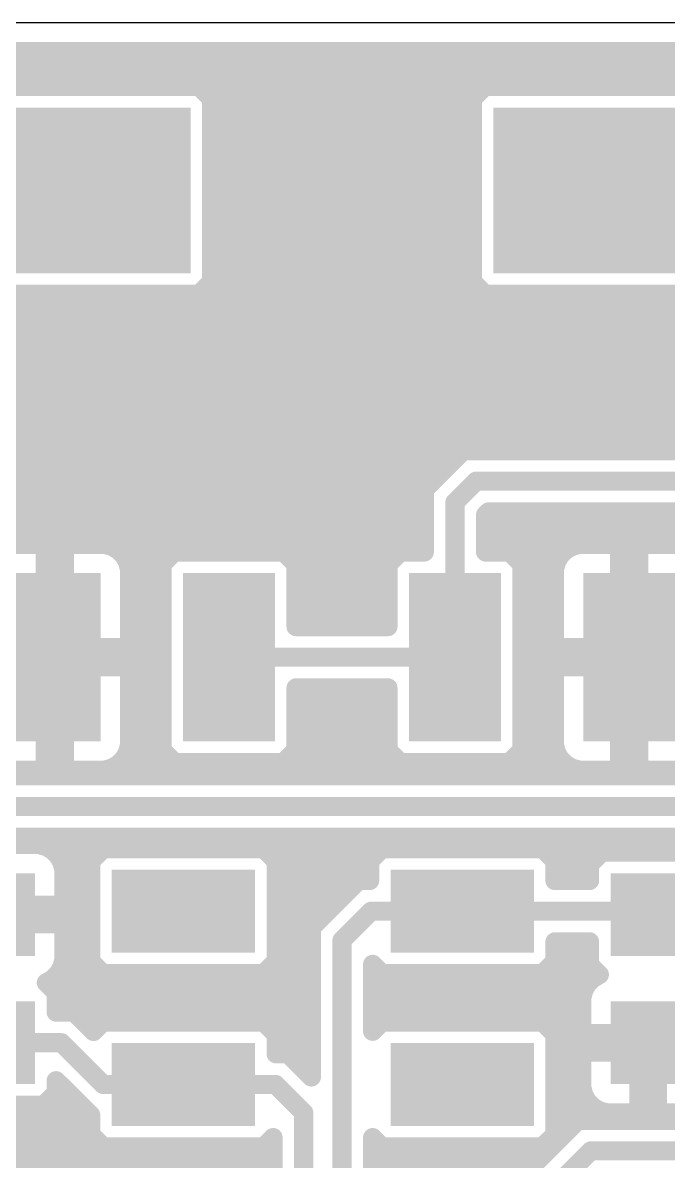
# Model space of a CAD drawing. Extents: x 0 to 38, y 0 to 44.4.
# Drawn here: x 16.59 to 25.16, y 29.33 to 44.44 of the extents above; entities that cross this region are included whole.
import ezdxf

# ---------------------------------------------------------------- set-up
doc = ezdxf.new("R2010")
doc.units = 0
doc.layers.add('1', color=22, linetype='CONTINUOUS')
doc.layers.add('20', color=7, linetype='CONTINUOUS')

# ---------------------------------------------------------------- blocks, each defined once
blk = doc.blocks.new('RECT')
blk.add_solid([(-0.5, -0.5), (0.5, -0.5), (-0.5, 0.5), (0.5, 0.5)])

msp = doc.modelspace()

# ---------------------------------------------------------------- linework, layer by layer
at = {"layer": '1', "const_width": 0.254}
for points in [[(0.381, 44.059), (37.643, 44.059)], [(0.381, 43.942), (29.2417, 43.942)], [(3.4241, 43.688), (28.9557, 43.688)], [(18.9337, 43.5944), (15.1023, 43.5944)], [(19.0974, 43.4307), (18.9337, 43.5944)], [(22.7223, 43.5944), (22.5586, 43.4307)], [(26.5537, 43.5944), (22.7223, 43.5944)], [(19.0941, 43.434), (22.5619, 43.434)], [(19.0974, 40.9993), (19.0974, 43.4307)], [(22.5586, 43.4307), (22.5586, 40.9993)], [(19.0974, 43.18), (22.5586, 43.18)], [(19.0974, 42.926), (22.5586, 42.926)], [(19.0974, 42.672), (22.5586, 42.672)], [(19.0974, 42.418), (22.5586, 42.418)], [(19.0974, 42.164), (22.5586, 42.164)], [(19.0974, 41.91), (22.5586, 41.91)], [(19.0974, 41.656), (22.5586, 41.656)], [(19.0974, 41.402), (22.5586, 41.402)], [(19.0974, 41.148), (22.5586, 41.148)], [(18.9337, 40.8356), (19.0974, 40.9993)], [(22.5586, 40.9993), (22.7223, 40.8356)], [(15.1023, 40.8356), (18.9337, 40.8356)], [(18.9921, 40.894), (22.6639, 40.894)], [(22.7223, 40.8356), (26.5537, 40.8356)], [(12.8942, 40.64), (29.3116, 40.64)], [(12.8942, 40.386), (29.3116, 40.386)], [(12.8942, 40.132), (29.3116, 40.132)], [(12.8942, 39.878), (28.9469, 39.878)], [(12.9631, 39.624), (28.9386, 39.624)], [(14.5422, 39.37), (28.9386, 39.37)], [(14.7962, 39.116), (28.9386, 39.116)], [(15.0502, 38.862), (28.9386, 38.862)], [(22.4377, 38.7604), (22.1996, 38.5223)], [(28.1083, 38.7604), (22.4377, 38.7604)], [(15.2908, 38.608), (22.2853, 38.608)], [(22.1996, 38.5223), (21.9202, 38.2429)], [(15.2908, 38.354), (22.0313, 38.354)], [(22.3266, 38.0746), (22.606, 38.354)], [(22.606, 38.354), (27.94, 38.354)], [(21.9202, 38.2429), (21.9202, 37.4142)], [(15.2908, 38.1), (21.9202, 38.1)], [(22.3266, 36.0172), (22.3266, 38.0746)], [(15.2908, 37.846), (21.9202, 37.846)], [(22.733, 37.9063), (22.7743, 37.9476)], [(22.733, 37.4142), (22.733, 37.9063)], [(22.733, 37.846), (27.8733, 37.846)], [(22.7743, 37.9476), (27.7717, 37.9476)], [(15.2908, 37.592), (21.9202, 37.592)], [(16.891, 37.5158), (16.3582, 37.5158)], [(16.891, 36.1442), (16.891, 37.5158)], [(17.145, 37.5158), (17.145, 36.1442)], [(17.6778, 37.5158), (17.145, 37.5158)], [(17.7747, 37.4898), (17.6778, 37.5158)], [(22.733, 37.592), (28.1273, 37.592)], [(23.9782, 37.5158), (23.8813, 37.4898)], [(24.511, 37.5158), (23.9782, 37.5158)], [(24.511, 36.1442), (24.511, 37.5158)], [(24.765, 37.5158), (24.765, 36.1442)], [(25.2978, 37.5158), (24.765, 37.5158)], [(17.8615, 37.4397), (17.7747, 37.4898)], [(17.9325, 37.3687), (17.8615, 37.4397)], [(17.9826, 37.2819), (17.9325, 37.3687)], [(18.6041, 37.4142), (18.4404, 37.2505)], [(20.0547, 37.4142), (18.6041, 37.4142)], [(20.2184, 37.2505), (20.0547, 37.4142)], [(21.6013, 37.4142), (21.4376, 37.2505)], [(21.9202, 37.4142), (21.6013, 37.4142)], [(23.0519, 37.4142), (22.733, 37.4142)], [(23.2156, 37.2505), (23.0519, 37.4142)], [(23.7235, 37.3687), (23.6734, 37.2819)], [(23.7945, 37.4397), (23.7235, 37.3687)], [(23.8813, 37.4898), (23.7945, 37.4397)], [(16.891, 37.338), (17.145, 37.338)], [(17.9502, 37.338), (18.5279, 37.338)], [(18.0086, 37.185), (17.9826, 37.2819)], [(18.4404, 37.2505), (18.4404, 34.7839)], [(20.1309, 37.338), (21.5251, 37.338)], [(20.2184, 36.4236), (20.2184, 37.2505)], [(21.4376, 37.2505), (21.4376, 36.4236)], [(23.1281, 37.338), (23.7058, 37.338)], [(23.2156, 34.7839), (23.2156, 37.2505)], [(23.6734, 37.2819), (23.6474, 37.185)], [(24.511, 37.338), (24.765, 37.338)], [(16.891, 37.084), (17.145, 37.084)], [(18.0086, 36.1442), (18.0086, 37.185)], [(18.0086, 37.084), (18.4404, 37.084)], [(20.2184, 37.084), (21.4376, 37.084)], [(23.2156, 37.084), (23.6474, 37.084)], [(23.6474, 37.185), (23.6474, 36.1442)], [(24.511, 37.084), (24.765, 37.084)], [(16.891, 36.83), (17.145, 36.83)], [(18.0086, 36.83), (18.4404, 36.83)], [(20.2184, 36.83), (21.4376, 36.83)], [(23.2156, 36.83), (23.6474, 36.83)], [(24.511, 36.83), (24.765, 36.83)], [(16.891, 36.576), (17.145, 36.576)], [(18.0086, 36.576), (18.4404, 36.576)], [(20.2184, 36.576), (21.4376, 36.576)], [(23.2156, 36.576), (23.6474, 36.576)], [(24.511, 36.576), (24.765, 36.576)], [(16.891, 36.322), (17.145, 36.322)], [(18.0086, 36.322), (18.4404, 36.322)], [(21.4376, 36.4236), (20.2184, 36.4236)], [(23.2156, 36.322), (23.6474, 36.322)], [(24.511, 36.322), (24.765, 36.322)], [(15.5956, 36.068), (16.891, 36.068)], [(16.0274, 36.1442), (16.891, 36.1442)], [(17.145, 36.1442), (16.891, 36.1442)], [(16.891, 36.1442), (16.891, 35.8902)], [(17.145, 35.8902), (17.145, 36.1442)], [(17.145, 36.1442), (18.0086, 36.1442)], [(17.145, 36.068), (18.4404, 36.068)], [(19.3294, 36.0172), (22.3266, 36.0172)], [(23.2156, 36.068), (24.511, 36.068)], [(23.6474, 36.1442), (24.511, 36.1442)], [(24.765, 36.1442), (24.511, 36.1442)], [(24.511, 36.1442), (24.511, 35.8902)], [(24.765, 35.8902), (24.765, 36.1442)], [(24.765, 36.1442), (25.6286, 36.1442)], [(24.765, 36.068), (26.0604, 36.068)], [(16.891, 35.8902), (16.0274, 35.8902)], [(16.891, 34.5186), (16.891, 35.8902)], [(16.891, 35.8902), (17.145, 35.8902)], [(17.145, 35.8902), (17.145, 34.5186)], [(18.0086, 35.8902), (17.145, 35.8902)], [(18.0086, 34.8494), (18.0086, 35.8902)], [(24.511, 35.8902), (23.6474, 35.8902)], [(23.6474, 35.8902), (23.6474, 34.8494)], [(24.511, 34.5186), (24.511, 35.8902)], [(24.511, 35.8902), (24.765, 35.8902)], [(24.765, 35.8902), (24.765, 34.5186)], [(25.6286, 35.8902), (24.765, 35.8902)], [(16.891, 35.814), (17.145, 35.814)], [(18.0086, 35.814), (18.4404, 35.814)], [(23.2156, 35.814), (23.6474, 35.814)], [(24.511, 35.814), (24.765, 35.814)], [(16.891, 35.56), (17.145, 35.56)], [(18.0086, 35.56), (18.4404, 35.56)], [(20.2184, 34.7839), (20.2184, 35.6108)], [(20.2184, 35.6108), (21.4376, 35.6108)], [(20.2184, 35.56), (21.4376, 35.56)], [(21.4376, 35.6108), (21.4376, 34.7839)], [(23.2156, 35.56), (23.6474, 35.56)], [(24.511, 35.56), (24.765, 35.56)], [(16.891, 35.306), (17.145, 35.306)], [(18.0086, 35.306), (18.4404, 35.306)], [(20.2184, 35.306), (21.4376, 35.306)], [(23.2156, 35.306), (23.6474, 35.306)], [(24.511, 35.306), (24.765, 35.306)], [(16.891, 35.052), (17.145, 35.052)], [(18.0086, 35.052), (18.4404, 35.052)], [(20.2184, 35.052), (21.4376, 35.052)], [(23.2156, 35.052), (23.6474, 35.052)], [(24.511, 35.052), (24.765, 35.052)], [(16.891, 34.798), (17.145, 34.798)], [(17.9826, 34.7525), (18.0086, 34.8494)], [(17.9948, 34.798), (18.4404, 34.798)], [(20.2184, 34.798), (21.4376, 34.798)], [(23.2156, 34.798), (23.6612, 34.798)], [(23.6474, 34.8494), (23.6734, 34.7525)], [(24.511, 34.798), (24.765, 34.798)], [(17.8615, 34.5947), (17.9325, 34.6657)], [(17.9325, 34.6657), (17.9826, 34.7525)], [(18.4404, 34.7839), (18.6041, 34.6202)], [(20.0547, 34.6202), (20.2184, 34.7839)], [(21.4376, 34.7839), (21.6013, 34.6202)], [(23.0519, 34.6202), (23.2156, 34.7839)], [(23.6734, 34.7525), (23.7235, 34.6657)], [(23.7235, 34.6657), (23.7945, 34.5947)], [(16.3582, 34.5186), (16.891, 34.5186)], [(16.891, 34.544), (17.145, 34.544)], [(17.145, 34.5186), (17.6778, 34.5186)], [(17.6778, 34.5186), (17.7747, 34.5446)], [(17.7725, 34.544), (23.8834, 34.544)], [(17.7747, 34.5446), (17.8615, 34.5947)], [(18.6041, 34.6202), (20.0547, 34.6202)], [(21.6013, 34.6202), (23.0519, 34.6202)], [(23.7945, 34.5947), (23.8813, 34.5446)], [(23.8813, 34.5446), (23.9782, 34.5186)], [(23.9782, 34.5186), (24.511, 34.5186)], [(24.511, 34.544), (24.765, 34.544)], [(24.765, 34.5186), (25.2978, 34.5186)], [(26.5017, 34.4424), (13.6144, 34.4424)], [(26.67, 34.036), (13.208, 34.036)], [(13.3763, 33.6296), (26.8383, 33.6296)], [(16.8062, 33.531), (16.379, 33.531)], [(16.9031, 33.505), (16.8062, 33.531)], [(16.8173, 33.528), (26.8707, 33.528)], [(16.9899, 33.4549), (16.9031, 33.505)], [(17.0609, 33.3839), (16.9899, 33.4549)], [(17.6583, 33.4754), (17.4946, 33.3117)], [(19.7897, 33.4754), (17.6583, 33.4754)], [(19.9534, 33.3117), (19.7897, 33.4754)], [(21.3583, 33.4754), (21.1946, 33.3117)], [(23.4897, 33.4754), (21.3583, 33.4754)], [(23.6534, 33.3117), (23.4897, 33.4754)], [(24.2763, 33.4294), (24.1126, 33.2657)], [(25.5077, 33.4294), (24.2763, 33.4294)], [(17.111, 33.2971), (17.0609, 33.3839)], [(17.137, 33.2002), (17.111, 33.2971)], [(17.1172, 33.274), (17.4946, 33.274)], [(17.4946, 33.3117), (17.4946, 31.9803)], [(19.9534, 31.9803), (19.9534, 33.3117)], [(19.9534, 33.274), (21.1946, 33.274)], [(21.1946, 33.3117), (21.1946, 33.0524)], [(23.6534, 33.0524), (23.6534, 33.3117)], [(23.6534, 33.274), (24.1209, 33.274)], [(17.137, 32.723), (17.137, 33.2002)], [(24.1126, 33.2657), (24.1126, 33.0524)], [(17.137, 33.02), (17.4946, 33.02)], [(19.9534, 33.02), (21.0153, 33.02)], [(21.0477, 33.0524), (20.8096, 32.8143)], [(21.1946, 33.0524), (21.0477, 33.0524)], [(24.1126, 33.0524), (23.6534, 33.0524)], [(16.379, 32.723), (17.137, 32.723)], [(17.137, 32.766), (17.4946, 32.766)], [(19.9534, 32.766), (20.7613, 32.766)], [(20.8096, 32.8143), (20.4216, 32.4263)], [(20.8096, 32.8143), (20.8096, 32.8143)], [(20.828, 32.258), (21.216, 32.646)], [(22.424, 32.646), (21.216, 32.646)], [(22.424, 32.646), (24.846, 32.646)], [(24.846, 32.646), (24.892, 32.6)], [(16.379, 32.512), (17.4946, 32.512)], [(17.137, 32.477), (16.379, 32.477)], [(17.137, 31.9998), (17.137, 32.477)], [(19.9534, 32.512), (20.5073, 32.512)], [(20.4216, 32.4263), (20.4216, 30.4451)], [(17.137, 32.258), (17.4946, 32.258)], [(19.9534, 32.258), (20.4216, 32.258)], [(20.828, 28.702), (20.828, 32.258)], [(23.6534, 31.9803), (23.6534, 32.2396)], [(23.6534, 32.2396), (24.1126, 32.2396)], [(24.1126, 32.2396), (24.1126, 31.9343)], [(17.111, 31.9029), (17.137, 31.9998)], [(17.137, 32.004), (17.4946, 32.004)], [(17.4946, 31.9803), (17.6583, 31.8166)], [(19.7897, 31.8166), (19.9534, 31.9803)], [(19.9534, 32.004), (20.4216, 32.004)], [(21.2344, 31.0515), (21.2344, 31.9405)], [(21.2344, 31.9405), (21.3583, 31.8166)], [(23.4897, 31.8166), (23.6534, 31.9803)], [(23.6534, 32.004), (24.1126, 32.004)], [(24.1126, 31.9343), (24.243, 31.8039)], [(16.9899, 31.7451), (17.0609, 31.8161)], [(17.0609, 31.8161), (17.111, 31.9029)], [(17.6583, 31.8166), (19.7897, 31.8166)], [(21.3583, 31.8166), (23.4897, 31.8166)], [(24.243, 31.8039), (24.1581, 31.7549)], [(16.905, 31.6961), (16.9899, 31.7451)], [(17.0354, 31.5657), (16.905, 31.6961)], [(16.9948, 31.75), (20.4216, 31.75)], [(21.2344, 31.75), (24.1532, 31.75)], [(24.0871, 31.6839), (24.037, 31.5971)], [(24.1581, 31.7549), (24.0871, 31.6839)], [(17.0354, 31.3064), (17.0354, 31.5657)], [(17.0354, 31.496), (20.4216, 31.496)], [(21.2344, 31.496), (24.011, 31.496)], [(24.037, 31.5971), (24.011, 31.5002)], [(24.011, 31.5002), (24.011, 31.023)], [(17.2743, 31.3064), (17.0354, 31.3064)], [(17.5318, 31.0489), (17.2743, 31.3064)], [(17.3387, 31.242), (20.4216, 31.242)], [(17.6583, 31.1754), (17.5318, 31.0489)], [(19.7897, 31.1754), (17.6583, 31.1754)], [(19.9534, 31.0117), (19.7897, 31.1754)], [(21.2344, 31.242), (24.011, 31.242)], [(21.3583, 31.1754), (21.2344, 31.0515)], [(23.4897, 31.1754), (21.3583, 31.1754)], [(23.6534, 31.0117), (23.4897, 31.1754)], [(19.9534, 30.7524), (19.9534, 31.0117)], [(23.6534, 29.6803), (23.6534, 31.0117)], [(24.011, 31.023), (24.769, 31.023)], [(24.769, 31.023), (24.769, 30.777)], [(25.015, 30.777), (25.015, 31.023)], [(25.015, 31.023), (25.773, 31.023)], [(16.256, 30.9), (17.106, 30.9)], [(17.106, 30.9), (17.66, 30.346)], [(19.9534, 30.988), (20.4216, 30.988)], [(23.6534, 30.988), (24.769, 30.988)], [(25.015, 30.988), (26.6526, 30.988)], [(20.1143, 30.7524), (19.9534, 30.7524)], [(20.4216, 30.4451), (20.1143, 30.7524)], [(20.1327, 30.734), (20.4216, 30.734)], [(23.6534, 30.734), (24.011, 30.734)], [(24.769, 30.777), (24.011, 30.777)], [(24.011, 30.777), (24.011, 30.2998)], [(24.769, 29.969), (24.769, 30.777)], [(24.769, 30.777), (25.015, 30.777)], [(24.769, 30.734), (25.015, 30.734)], [(25.015, 30.777), (25.015, 29.969)], [(25.773, 30.777), (25.015, 30.777)], [(20.3867, 30.48), (20.4216, 30.48)], [(23.6534, 30.48), (24.011, 30.48)], [(24.769, 30.48), (25.015, 30.48)], [(17.0354, 30.2343), (17.0354, 30.3959)], [(17.0354, 30.3959), (17.2536, 30.1777)], [(18.724, 30.346), (17.66, 30.346)], [(18.724, 30.346), (19.946, 30.346)], [(19.946, 30.346), (20.32, 29.972)], [(24.011, 30.2998), (24.037, 30.2029)], [(16.8717, 30.0706), (17.0354, 30.2343)], [(17.0271, 30.226), (17.2053, 30.226)], [(17.2536, 30.1777), (17.4917, 29.9396)], [(23.6534, 30.226), (24.0308, 30.226)], [(24.037, 30.2029), (24.0871, 30.1161)], [(24.0871, 30.1161), (24.1581, 30.0451)], [(24.769, 30.226), (25.015, 30.226)], [(12.8524, 29.972), (17.4593, 29.972)], [(15.6403, 30.0706), (16.8717, 30.0706)], [(20.32, 29.972), (20.32, 27.6666)], [(23.6534, 29.972), (24.3306, 29.972)], [(24.1581, 30.0451), (24.2449, 29.995)], [(24.2449, 29.995), (24.3418, 29.969)], [(24.3418, 29.969), (24.769, 29.969)], [(24.769, 29.972), (25.015, 29.972)], [(25.015, 29.969), (25.4422, 29.969)], [(17.4917, 29.9396), (17.4946, 29.9396)], [(17.4946, 29.9396), (17.4946, 29.6803)], [(23.9617, 29.8704), (23.7236, 29.6323)], [(27.0256, 29.8704), (23.9617, 29.8704)], [(12.8524, 29.718), (17.4946, 29.718)], [(17.4946, 29.6803), (17.6583, 29.5166)], [(23.4897, 29.5166), (23.6534, 29.6803)], [(23.6534, 29.718), (23.8093, 29.718)], [(17.6583, 29.5166), (19.7897, 29.5166)], [(19.7897, 29.5166), (19.9136, 29.6405)], [(19.9136, 29.6405), (19.9136, 28.5697)], [(21.2344, 28.8703), (21.2344, 29.6405)], [(21.2344, 29.6405), (21.3583, 29.5166)], [(21.3583, 29.5166), (23.4897, 29.5166)], [(23.7236, 29.6323), (23.1076, 29.0163)], [(12.8524, 29.464), (19.9136, 29.464)], [(21.2344, 29.464), (23.5553, 29.464)], [(23.514, 28.848), (24.13, 29.464)], [(24.13, 29.464), (27.432, 29.464)], [(12.8524, 29.21), (19.9136, 29.21)], [(21.2344, 29.21), (23.3013, 29.21)]]:
    msp.add_lwpolyline(points, dxfattribs=at)
at = {"layer": '1', "const_width": 0.127}
for points in [[(18.9786, 43.6393, 1), (18.8888, 43.5495)], [(18.9337, 43.5309, 1), (18.9337, 43.6579)], [(22.7223, 43.6579, 1), (22.7223, 43.5309)], [(22.7672, 43.5495, 1), (22.6774, 43.6393)], [(19.0941, 43.4975, 1), (19.0941, 43.3705)], [(19.1609, 43.4307, 1), (19.0339, 43.4307)], [(19.0525, 43.3858, 1), (19.1423, 43.4756)], [(22.6221, 43.4307, 1), (22.4951, 43.4307)], [(22.5137, 43.4756, 1), (22.6035, 43.3858)], [(22.5619, 43.3705, 1), (22.5619, 43.4975)], [(19.0974, 43.2435, 1), (19.0974, 43.1165)], [(22.5586, 43.1165, 1), (22.5586, 43.2435)], [(19.0974, 42.9895, 1), (19.0974, 42.8625)], [(22.5586, 42.8625, 1), (22.5586, 42.9895)], [(19.0974, 42.7355, 1), (19.0974, 42.6085)], [(22.5586, 42.6085, 1), (22.5586, 42.7355)], [(19.0974, 42.4815, 1), (19.0974, 42.3545)], [(22.5586, 42.3545, 1), (22.5586, 42.4815)], [(19.0974, 42.2275, 1), (19.0974, 42.1005)], [(22.5586, 42.1005, 1), (22.5586, 42.2275)], [(19.0974, 41.9735, 1), (19.0974, 41.8465)], [(22.5586, 41.8465, 1), (22.5586, 41.9735)], [(19.0974, 41.7195, 1), (19.0974, 41.5925)], [(22.5586, 41.5925, 1), (22.5586, 41.7195)], [(19.0974, 41.4655, 1), (19.0974, 41.3385)], [(22.5586, 41.3385, 1), (22.5586, 41.4655)], [(19.0974, 41.2115, 1), (19.0974, 41.0845)], [(22.5586, 41.0845, 1), (22.5586, 41.2115)], [(19.1423, 40.9544, 1), (19.0525, 41.0442)], [(22.6035, 41.0442, 1), (22.5137, 40.9544)], [(18.9921, 40.9575, 1), (18.9921, 40.8305)], [(18.9337, 40.7721, 1), (18.9337, 40.8991)], [(19.0339, 40.9993, 1), (19.1609, 40.9993)], [(22.4951, 40.9993, 1), (22.6221, 40.9993)], [(22.7223, 40.8991, 1), (22.7223, 40.7721)], [(22.6639, 40.8305, 1), (22.6639, 40.9575)], [(18.8888, 40.8805, 1), (18.9786, 40.7907)], [(22.6774, 40.7907, 1), (22.7672, 40.8805)], [(22.4377, 38.8239, 1), (22.4377, 38.6969)], [(22.4826, 38.7155, 1), (22.3928, 38.8053)], [(22.2853, 38.5445, 1), (22.2853, 38.6715)], [(22.1547, 38.5672, 1), (22.2445, 38.4774)], [(22.2445, 38.4774, 1), (22.1547, 38.5672)], [(22.0313, 38.2905, 1), (22.0313, 38.4175)], [(22.606, 38.4175, 1), (22.606, 38.2905)], [(22.6509, 38.3091, 1), (22.5611, 38.3989)], [(21.9837, 38.2429, 1), (21.8567, 38.2429)], [(21.8753, 38.2878, 1), (21.9651, 38.198)], [(21.9202, 38.0365, 1), (21.9202, 38.1635)], [(22.3901, 38.0746, 1), (22.2631, 38.0746)], [(22.2817, 38.1195, 1), (22.3715, 38.0297)], [(21.9202, 37.7825, 1), (21.9202, 37.9095)], [(22.7965, 37.9063, 1), (22.6695, 37.9063)], [(22.6881, 37.9512, 1), (22.7779, 37.8614)], [(22.733, 37.9095, 1), (22.733, 37.7825)], [(22.7743, 38.0111, 1), (22.7743, 37.8841)], [(22.8192, 37.9027, 1), (22.7294, 37.9925)], [(16.9545, 37.5158, 1), (16.8275, 37.5158)], [(16.891, 37.4523, 1), (16.891, 37.5793)], [(17.2085, 37.5158, 1), (17.0815, 37.5158)], [(17.145, 37.5793, 1), (17.145, 37.4523)], [(17.6942, 37.5771, 1), (17.6613, 37.4545)], [(17.6778, 37.4523, 1), (17.6778, 37.5793)], [(21.9202, 37.5285, 1), (21.9202, 37.6555)], [(22.733, 37.6555, 1), (22.733, 37.5285)], [(23.9782, 37.5793, 1), (23.9782, 37.4523)], [(23.9947, 37.4545, 1), (23.9618, 37.5771)], [(24.5745, 37.5158, 1), (24.4475, 37.5158)], [(24.511, 37.4523, 1), (24.511, 37.5793)], [(24.8285, 37.5158, 1), (24.7015, 37.5158)], [(24.765, 37.5793, 1), (24.765, 37.4523)], [(17.8064, 37.5448, 1), (17.7429, 37.4348)], [(17.7582, 37.4285, 1), (17.7911, 37.5512)], [(17.9064, 37.4846, 1), (17.8166, 37.3948)], [(17.8298, 37.3847, 1), (17.8933, 37.4947)], [(17.9875, 37.4005, 1), (17.8775, 37.337)], [(18.6041, 37.4777, 1), (18.6041, 37.3507)], [(18.649, 37.3693, 1), (18.5592, 37.4591)], [(20.0996, 37.4591, 1), (20.0098, 37.3693)], [(20.0547, 37.3507, 1), (20.0547, 37.4777)], [(21.6013, 37.4777, 1), (21.6013, 37.3507)], [(21.6462, 37.3693, 1), (21.5564, 37.4591)], [(21.9202, 37.3507, 1), (21.9202, 37.4777)], [(22.733, 37.4777, 1), (22.733, 37.3507)], [(23.0968, 37.4591, 1), (23.007, 37.3693)], [(23.0519, 37.3507, 1), (23.0519, 37.4777)], [(23.7785, 37.337, 1), (23.6685, 37.4005)], [(23.7627, 37.4947, 1), (23.8262, 37.3847)], [(23.8394, 37.3948, 1), (23.7496, 37.4846)], [(23.8649, 37.5512, 1), (23.8978, 37.4285)], [(23.9131, 37.4348, 1), (23.8496, 37.5448)], [(16.891, 37.4015, 1), (16.891, 37.2745)], [(17.145, 37.2745, 1), (17.145, 37.4015)], [(17.9502, 37.4015, 1), (17.9502, 37.2745)], [(17.8876, 37.3238, 1), (17.9774, 37.4136)], [(18.044, 37.2983, 1), (17.9213, 37.2654)], [(17.9276, 37.2501, 1), (18.0376, 37.3136)], [(18.5039, 37.2505, 1), (18.3769, 37.2505)], [(18.3955, 37.2954, 1), (18.4853, 37.2056)], [(18.5279, 37.2745, 1), (18.5279, 37.4015)], [(20.1309, 37.4015, 1), (20.1309, 37.2745)], [(20.2819, 37.2505, 1), (20.1549, 37.2505)], [(20.1735, 37.2056, 1), (20.2633, 37.2954)], [(21.5011, 37.2505, 1), (21.3741, 37.2505)], [(21.3927, 37.2954, 1), (21.4825, 37.2056)], [(21.5251, 37.2745, 1), (21.5251, 37.4015)], [(21.8567, 37.4142, 1), (21.9837, 37.4142)], [(22.6695, 37.4142, 1), (22.7965, 37.4142)], [(23.1281, 37.4015, 1), (23.1281, 37.2745)], [(23.2791, 37.2505, 1), (23.1521, 37.2505)], [(23.1707, 37.2056, 1), (23.2605, 37.2954)], [(23.6184, 37.3136, 1), (23.7284, 37.2501)], [(23.7347, 37.2654, 1), (23.612, 37.2983)], [(23.6786, 37.4136, 1), (23.7684, 37.3238)], [(23.7058, 37.2745, 1), (23.7058, 37.4015)], [(24.511, 37.4015, 1), (24.511, 37.2745)], [(24.765, 37.2745, 1), (24.765, 37.4015)], [(16.891, 37.1475, 1), (16.891, 37.0205)], [(17.145, 37.0205, 1), (17.145, 37.1475)], [(18.0721, 37.185, 1), (17.9451, 37.185)], [(18.0086, 37.1475, 1), (18.0086, 37.0205)], [(17.9473, 37.1685, 1), (18.0699, 37.2014)], [(18.4404, 37.0205, 1), (18.4404, 37.1475)], [(20.2184, 37.1475, 1), (20.2184, 37.0205)], [(21.4376, 37.0205, 1), (21.4376, 37.1475)], [(23.2156, 37.1475, 1), (23.2156, 37.0205)], [(23.7109, 37.185, 1), (23.5839, 37.185)], [(23.5861, 37.2014, 1), (23.7087, 37.1685)], [(23.6474, 37.0205, 1), (23.6474, 37.1475)], [(24.511, 37.1475, 1), (24.511, 37.0205)], [(24.765, 37.0205, 1), (24.765, 37.1475)], [(16.891, 36.8935, 1), (16.891, 36.7665)], [(17.145, 36.7665, 1), (17.145, 36.8935)], [(18.0086, 36.8935, 1), (18.0086, 36.7665)], [(18.4404, 36.7665, 1), (18.4404, 36.8935)], [(20.2184, 36.8935, 1), (20.2184, 36.7665)], [(21.4376, 36.7665, 1), (21.4376, 36.8935)], [(23.2156, 36.8935, 1), (23.2156, 36.7665)], [(23.6474, 36.7665, 1), (23.6474, 36.8935)], [(24.511, 36.8935, 1), (24.511, 36.7665)], [(24.765, 36.7665, 1), (24.765, 36.8935)], [(16.891, 36.6395, 1), (16.891, 36.5125)], [(17.145, 36.5125, 1), (17.145, 36.6395)], [(18.0086, 36.6395, 1), (18.0086, 36.5125)], [(18.4404, 36.5125, 1), (18.4404, 36.6395)], [(20.2184, 36.6395, 1), (20.2184, 36.5125)], [(21.4376, 36.5125, 1), (21.4376, 36.6395)], [(23.2156, 36.6395, 1), (23.2156, 36.5125)], [(23.6474, 36.5125, 1), (23.6474, 36.6395)], [(24.511, 36.6395, 1), (24.511, 36.5125)], [(24.765, 36.5125, 1), (24.765, 36.6395)], [(16.891, 36.3855, 1), (16.891, 36.2585)], [(17.145, 36.2585, 1), (17.145, 36.3855)], [(18.0086, 36.3855, 1), (18.0086, 36.2585)], [(18.4404, 36.2585, 1), (18.4404, 36.3855)], [(20.2184, 36.4871, 1), (20.2184, 36.3601)], [(20.1549, 36.4236, 1), (20.2819, 36.4236)], [(21.3741, 36.4236, 1), (21.5011, 36.4236)], [(21.4376, 36.3601, 1), (21.4376, 36.4871)], [(23.2156, 36.3855, 1), (23.2156, 36.2585)], [(23.6474, 36.2585, 1), (23.6474, 36.3855)], [(24.511, 36.3855, 1), (24.511, 36.2585)], [(24.765, 36.2585, 1), (24.765, 36.3855)], [(16.891, 36.2077, 1), (16.891, 36.0807)], [(16.9545, 36.1442, 1), (16.8275, 36.1442)], [(16.8275, 36.1442, 1), (16.9545, 36.1442)], [(16.891, 36.0807, 1), (16.891, 36.2077)], [(16.891, 36.0045, 1), (16.891, 36.1315)], [(17.2085, 36.1442, 1), (17.0815, 36.1442)], [(17.145, 36.2077, 1), (17.145, 36.0807)], [(17.0815, 36.1442, 1), (17.2085, 36.1442)], [(17.145, 36.1315, 1), (17.145, 36.0045)], [(17.145, 36.0807, 1), (17.145, 36.2077)], [(17.9451, 36.1442, 1), (18.0721, 36.1442)], [(18.0086, 36.0807, 1), (18.0086, 36.2077)], [(18.4404, 36.0045, 1), (18.4404, 36.1315)], [(19.3294, 36.0807, 1), (19.3294, 35.9537)], [(22.3266, 35.9537, 1), (22.3266, 36.0807)], [(23.2156, 36.1315, 1), (23.2156, 36.0045)], [(23.6474, 36.2077, 1), (23.6474, 36.0807)], [(23.5839, 36.1442, 1), (23.7109, 36.1442)], [(24.511, 36.2077, 1), (24.511, 36.0807)], [(24.5745, 36.1442, 1), (24.4475, 36.1442)], [(24.4475, 36.1442, 1), (24.5745, 36.1442)], [(24.511, 36.0807, 1), (24.511, 36.2077)], [(24.511, 36.0045, 1), (24.511, 36.1315)], [(24.8285, 36.1442, 1), (24.7015, 36.1442)], [(24.765, 36.2077, 1), (24.765, 36.0807)], [(24.7015, 36.1442, 1), (24.8285, 36.1442)], [(24.765, 36.1315, 1), (24.765, 36.0045)], [(24.765, 36.0807, 1), (24.765, 36.2077)], [(16.9545, 35.8902, 1), (16.8275, 35.8902)], [(16.891, 35.9537, 1), (16.891, 35.8267)], [(16.891, 35.8267, 1), (16.891, 35.9537)], [(17.2085, 35.8902, 1), (17.0815, 35.8902)], [(17.145, 35.9537, 1), (17.145, 35.8267)], [(17.145, 35.8267, 1), (17.145, 35.9537)], [(18.0721, 35.8902, 1), (17.9451, 35.8902)], [(18.0086, 35.8267, 1), (18.0086, 35.9537)], [(22.2631, 36.0172, 1), (22.3901, 36.0172)], [(23.6474, 35.9537, 1), (23.6474, 35.8267)], [(23.7109, 35.8902, 1), (23.5839, 35.8902)], [(24.5745, 35.8902, 1), (24.4475, 35.8902)], [(24.511, 35.9537, 1), (24.511, 35.8267)], [(24.511, 35.8267, 1), (24.511, 35.9537)], [(24.8285, 35.8902, 1), (24.7015, 35.8902)], [(24.765, 35.9537, 1), (24.765, 35.8267)], [(24.765, 35.8267, 1), (24.765, 35.9537)], [(16.8275, 35.8902, 1), (16.9545, 35.8902)], [(16.891, 35.8775, 1), (16.891, 35.7505)], [(17.0815, 35.8902, 1), (17.2085, 35.8902)], [(17.145, 35.7505, 1), (17.145, 35.8775)], [(18.0086, 35.8775, 1), (18.0086, 35.7505)], [(18.4404, 35.7505, 1), (18.4404, 35.8775)], [(23.2156, 35.8775, 1), (23.2156, 35.7505)], [(23.6474, 35.7505, 1), (23.6474, 35.8775)], [(24.4475, 35.8902, 1), (24.5745, 35.8902)], [(24.511, 35.8775, 1), (24.511, 35.7505)], [(24.7015, 35.8902, 1), (24.8285, 35.8902)], [(24.765, 35.7505, 1), (24.765, 35.8775)], [(16.891, 35.6235, 1), (16.891, 35.4965)], [(17.145, 35.4965, 1), (17.145, 35.6235)], [(18.0086, 35.6235, 1), (18.0086, 35.4965)], [(18.4404, 35.4965, 1), (18.4404, 35.6235)], [(20.2819, 35.6108, 1), (20.1549, 35.6108)], [(20.2184, 35.6743, 1), (20.2184, 35.5473)], [(20.2184, 35.6235, 1), (20.2184, 35.4965)], [(21.5011, 35.6108, 1), (21.3741, 35.6108)], [(21.4376, 35.5473, 1), (21.4376, 35.6743)], [(21.4376, 35.4965, 1), (21.4376, 35.6235)], [(23.2156, 35.6235, 1), (23.2156, 35.4965)], [(23.6474, 35.4965, 1), (23.6474, 35.6235)], [(24.511, 35.6235, 1), (24.511, 35.4965)], [(24.765, 35.4965, 1), (24.765, 35.6235)], [(16.891, 35.3695, 1), (16.891, 35.2425)], [(17.145, 35.2425, 1), (17.145, 35.3695)], [(18.0086, 35.3695, 1), (18.0086, 35.2425)], [(18.4404, 35.2425, 1), (18.4404, 35.3695)], [(20.2184, 35.3695, 1), (20.2184, 35.2425)], [(21.4376, 35.2425, 1), (21.4376, 35.3695)], [(23.2156, 35.3695, 1), (23.2156, 35.2425)], [(23.6474, 35.2425, 1), (23.6474, 35.3695)], [(24.511, 35.3695, 1), (24.511, 35.2425)], [(24.765, 35.2425, 1), (24.765, 35.3695)], [(16.891, 35.1155, 1), (16.891, 34.9885)], [(17.145, 34.9885, 1), (17.145, 35.1155)], [(18.0086, 35.1155, 1), (18.0086, 34.9885)], [(18.4404, 34.9885, 1), (18.4404, 35.1155)], [(20.2184, 35.1155, 1), (20.2184, 34.9885)], [(21.4376, 34.9885, 1), (21.4376, 35.1155)], [(23.2156, 35.1155, 1), (23.2156, 34.9885)], [(23.6474, 34.9885, 1), (23.6474, 35.1155)], [(24.511, 35.1155, 1), (24.511, 34.9885)], [(24.765, 34.9885, 1), (24.765, 35.1155)], [(16.891, 34.8615, 1), (16.891, 34.7345)], [(17.145, 34.7345, 1), (17.145, 34.8615)], [(17.9948, 34.8615, 1), (17.9948, 34.7345)], [(17.9451, 34.8494, 1), (18.0721, 34.8494)], [(18.0699, 34.833, 1), (17.9473, 34.8659)], [(18.4404, 34.7345, 1), (18.4404, 34.8615)], [(20.2184, 34.8615, 1), (20.2184, 34.7345)], [(21.4376, 34.7345, 1), (21.4376, 34.8615)], [(23.2156, 34.8615, 1), (23.2156, 34.7345)], [(23.7087, 34.8659, 1), (23.5861, 34.833)], [(23.5839, 34.8494, 1), (23.7109, 34.8494)], [(23.6612, 34.7345, 1), (23.6612, 34.8615)], [(24.511, 34.8615, 1), (24.511, 34.7345)], [(24.765, 34.7345, 1), (24.765, 34.8615)], [(17.8775, 34.6974, 1), (17.9875, 34.6339)], [(17.9774, 34.6208, 1), (17.8876, 34.7106)], [(17.9213, 34.769, 1), (18.044, 34.7361)], [(18.0376, 34.7208, 1), (17.9276, 34.7843)], [(18.4853, 34.8288, 1), (18.3955, 34.739)], [(18.3769, 34.7839, 1), (18.5039, 34.7839)], [(20.1549, 34.7839, 1), (20.2819, 34.7839)], [(20.2633, 34.739, 1), (20.1735, 34.8288)], [(21.4825, 34.8288, 1), (21.3927, 34.739)], [(21.3741, 34.7839, 1), (21.5011, 34.7839)], [(23.1521, 34.7839, 1), (23.2791, 34.7839)], [(23.2605, 34.739, 1), (23.1707, 34.8288)], [(23.7284, 34.7843, 1), (23.6184, 34.7208)], [(23.612, 34.7361, 1), (23.7347, 34.769)], [(23.7684, 34.7106, 1), (23.6786, 34.6208)], [(23.6685, 34.6339, 1), (23.7785, 34.6974)], [(16.891, 34.6075, 1), (16.891, 34.4805)], [(16.891, 34.4551, 1), (16.891, 34.5821)], [(17.145, 34.5821, 1), (17.145, 34.4551)], [(17.145, 34.4805, 1), (17.145, 34.6075)], [(17.6613, 34.5799, 1), (17.6942, 34.4573)], [(17.6778, 34.4551, 1), (17.6778, 34.5821)], [(17.7725, 34.6075, 1), (17.7725, 34.4805)], [(17.7429, 34.5996, 1), (17.8064, 34.4896)], [(17.7911, 34.4832, 1), (17.7582, 34.6059)], [(17.8166, 34.6396, 1), (17.9064, 34.5498)], [(17.8933, 34.5397, 1), (17.8298, 34.6497)], [(18.6041, 34.6837, 1), (18.6041, 34.5567)], [(18.5592, 34.5753, 1), (18.649, 34.6651)], [(20.0098, 34.6651, 1), (20.0996, 34.5753)], [(20.0547, 34.5567, 1), (20.0547, 34.6837)], [(21.6013, 34.6837, 1), (21.6013, 34.5567)], [(21.5564, 34.5753, 1), (21.6462, 34.6651)], [(23.007, 34.6651, 1), (23.0968, 34.5753)], [(23.0519, 34.5567, 1), (23.0519, 34.6837)], [(23.8262, 34.6497, 1), (23.7627, 34.5397)], [(23.7496, 34.5498, 1), (23.8394, 34.6396)], [(23.8978, 34.6059, 1), (23.8649, 34.4832)], [(23.8496, 34.4896, 1), (23.9131, 34.5996)], [(23.8834, 34.4805, 1), (23.8834, 34.6075)], [(23.9782, 34.5821, 1), (23.9782, 34.4551)], [(23.9618, 34.4573, 1), (23.9947, 34.5799)], [(24.511, 34.6075, 1), (24.511, 34.4805)], [(24.511, 34.4551, 1), (24.511, 34.5821)], [(24.765, 34.5821, 1), (24.765, 34.4551)], [(24.765, 34.4805, 1), (24.765, 34.6075)], [(16.8275, 34.5186, 1), (16.9545, 34.5186)], [(17.0815, 34.5186, 1), (17.2085, 34.5186)], [(24.4475, 34.5186, 1), (24.5745, 34.5186)], [(24.7015, 34.5186, 1), (24.8285, 34.5186)], [(16.8226, 33.5923, 1), (16.7897, 33.4697)], [(16.8173, 33.5915, 1), (16.8173, 33.4645)], [(16.8062, 33.4675, 1), (16.8062, 33.5945)], [(16.9348, 33.56, 1), (16.8713, 33.45)], [(16.8866, 33.4437, 1), (16.9195, 33.5664)], [(17.0348, 33.4998, 1), (16.945, 33.41)], [(16.9582, 33.3999, 1), (17.0217, 33.5099)], [(17.6583, 33.5389, 1), (17.6583, 33.4119)], [(17.7032, 33.4305, 1), (17.6134, 33.5203)], [(19.8346, 33.5203, 1), (19.7448, 33.4305)], [(19.7897, 33.4119, 1), (19.7897, 33.5389)], [(21.3583, 33.5389, 1), (21.3583, 33.4119)], [(21.4032, 33.4305, 1), (21.3134, 33.5203)], [(23.5346, 33.5203, 1), (23.4448, 33.4305)], [(23.4897, 33.4119, 1), (23.4897, 33.5389)], [(24.2763, 33.4929, 1), (24.2763, 33.3659)], [(24.3212, 33.3845, 1), (24.2314, 33.4743)], [(17.1159, 33.4157, 1), (17.0059, 33.3522)], [(17.016, 33.339, 1), (17.1058, 33.4288)], [(17.1724, 33.3135, 1), (17.0497, 33.2806)], [(17.1172, 33.3375, 1), (17.1172, 33.2105)], [(17.5581, 33.3117, 1), (17.4311, 33.3117)], [(17.4497, 33.3566, 1), (17.5395, 33.2668)], [(17.4946, 33.2105, 1), (17.4946, 33.3375)], [(20.0169, 33.3117, 1), (19.8899, 33.3117)], [(19.9534, 33.3375, 1), (19.9534, 33.2105)], [(19.9085, 33.2668, 1), (19.9983, 33.3566)], [(21.2581, 33.3117, 1), (21.1311, 33.3117)], [(21.1497, 33.3566, 1), (21.2395, 33.2668)], [(21.1946, 33.2105, 1), (21.1946, 33.3375)], [(23.7169, 33.3117, 1), (23.5899, 33.3117)], [(23.6534, 33.3375, 1), (23.6534, 33.2105)], [(23.6085, 33.2668, 1), (23.6983, 33.3566)], [(24.1209, 33.2105, 1), (24.1209, 33.3375)], [(17.056, 33.2653, 1), (17.166, 33.3288)], [(17.2005, 33.2002, 1), (17.0735, 33.2002)], [(17.0757, 33.1837, 1), (17.1983, 33.2166)], [(24.1761, 33.2657, 1), (24.0491, 33.2657)], [(24.0677, 33.3106, 1), (24.1575, 33.2208)], [(17.137, 33.0835, 1), (17.137, 32.9565)], [(17.4946, 32.9565, 1), (17.4946, 33.0835)], [(19.9534, 33.0835, 1), (19.9534, 32.9565)], [(21.0477, 33.1159, 1), (21.0477, 32.9889)], [(21.0926, 33.0075, 1), (21.0028, 33.0973)], [(21.0153, 32.9565, 1), (21.0153, 33.0835)], [(21.1311, 33.0524, 1), (21.2581, 33.0524)], [(21.1946, 32.9889, 1), (21.1946, 33.1159)], [(23.6534, 33.1159, 1), (23.6534, 32.9889)], [(23.5899, 33.0524, 1), (23.7169, 33.0524)], [(24.0491, 33.0524, 1), (24.1761, 33.0524)], [(24.1126, 32.9889, 1), (24.1126, 33.1159)], [(17.137, 32.8295, 1), (17.137, 32.7025)], [(17.137, 32.6595, 1), (17.137, 32.7865)], [(17.4946, 32.7025, 1), (17.4946, 32.8295)], [(19.9534, 32.8295, 1), (19.9534, 32.7025)], [(20.8731, 32.8143, 1), (20.7461, 32.8143)], [(20.7647, 32.8592, 1), (20.8545, 32.7694)], [(20.7461, 32.8143, 1), (20.8731, 32.8143)], [(20.7613, 32.7025, 1), (20.7613, 32.8295)], [(20.8545, 32.7694, 1), (20.7647, 32.8592)], [(17.0735, 32.723, 1), (17.2005, 32.723)], [(21.216, 32.7095, 1), (21.216, 32.5825)], [(21.2609, 32.6011, 1), (21.1711, 32.6909)], [(22.424, 32.7095, 1), (22.424, 32.5825)], [(22.424, 32.5825, 1), (22.424, 32.7095)], [(24.8909, 32.6909, 1), (24.8011, 32.6011)], [(24.846, 32.5825, 1), (24.846, 32.7095)], [(24.8471, 32.5551, 1), (24.9369, 32.6449)], [(17.2005, 32.477, 1), (17.0735, 32.477)], [(17.137, 32.4135, 1), (17.137, 32.5405)], [(17.4946, 32.4485, 1), (17.4946, 32.5755)], [(19.9534, 32.5755, 1), (19.9534, 32.4485)], [(20.4851, 32.4263, 1), (20.3581, 32.4263)], [(20.3767, 32.4712, 1), (20.4665, 32.3814)], [(20.5073, 32.4485, 1), (20.5073, 32.5755)], [(17.137, 32.3215, 1), (17.137, 32.1945)], [(17.4946, 32.1945, 1), (17.4946, 32.3215)], [(19.9534, 32.3215, 1), (19.9534, 32.1945)], [(20.4216, 32.1945, 1), (20.4216, 32.3215)], [(20.8915, 32.258, 1), (20.7645, 32.258)], [(20.7831, 32.3029, 1), (20.8729, 32.2131)], [(23.7169, 32.2396, 1), (23.5899, 32.2396)], [(23.6534, 32.3031, 1), (23.6534, 32.1761)], [(24.1761, 32.2396, 1), (24.0491, 32.2396)], [(24.1126, 32.1761, 1), (24.1126, 32.3031)], [(17.137, 32.0675, 1), (17.137, 31.9405)], [(17.0735, 31.9998, 1), (17.2005, 31.9998)], [(17.1983, 31.9834, 1), (17.0757, 32.0163)], [(17.5395, 32.0252, 1), (17.4497, 31.9354)], [(17.4311, 31.9803, 1), (17.5581, 31.9803)], [(17.4946, 31.9405, 1), (17.4946, 32.0675)], [(19.9534, 32.0675, 1), (19.9534, 31.9405)], [(19.8899, 31.9803, 1), (20.0169, 31.9803)], [(19.9983, 31.9354, 1), (19.9085, 32.0252)], [(20.4216, 31.9405, 1), (20.4216, 32.0675)], [(21.2979, 31.9405, 1), (21.1709, 31.9405)], [(21.2793, 31.9854, 1), (21.1895, 31.8956)], [(23.6534, 32.0675, 1), (23.6534, 31.9405)], [(23.5899, 31.9803, 1), (23.7169, 31.9803)], [(23.6983, 31.9354, 1), (23.6085, 32.0252)], [(24.1575, 31.9792, 1), (24.0677, 31.8894)], [(24.1126, 31.9405, 1), (24.1126, 32.0675)], [(17.0059, 31.8478, 1), (17.1159, 31.7843)], [(17.1058, 31.7712, 1), (17.016, 31.861)], [(17.0497, 31.9194, 1), (17.1724, 31.8865)], [(17.166, 31.8712, 1), (17.056, 31.9347)], [(17.6583, 31.8801, 1), (17.6583, 31.7531)], [(17.6134, 31.7717, 1), (17.7032, 31.8615)], [(19.7448, 31.8615, 1), (19.8346, 31.7717)], [(19.7897, 31.7531, 1), (19.7897, 31.8801)], [(21.3583, 31.8801, 1), (21.3583, 31.7531)], [(21.3134, 31.7717, 1), (21.4032, 31.8615)], [(23.4448, 31.8615, 1), (23.5346, 31.7717)], [(23.4897, 31.7531, 1), (23.4897, 31.8801)], [(24.0491, 31.9343, 1), (24.1761, 31.9343)], [(24.1981, 31.759, 1), (24.2879, 31.8488)], [(24.2747, 31.7489, 1), (24.2112, 31.8589)], [(16.9499, 31.741, 1), (16.8601, 31.6512)], [(16.8733, 31.7511, 1), (16.9368, 31.6411)], [(16.945, 31.79, 1), (17.0348, 31.7002)], [(16.9948, 31.8135, 1), (16.9948, 31.6865)], [(17.0217, 31.6901, 1), (16.9582, 31.8001)], [(20.4216, 31.6865, 1), (20.4216, 31.8135)], [(21.2344, 31.8135, 1), (21.2344, 31.6865)], [(24.0422, 31.7288, 1), (24.132, 31.639)], [(24.1421, 31.6522, 1), (24.0321, 31.7157)], [(24.1263, 31.8099, 1), (24.1898, 31.6999)], [(24.203, 31.71, 1), (24.1132, 31.7998)], [(24.1532, 31.6865, 1), (24.1532, 31.8135)], [(17.0989, 31.5657, 1), (16.9719, 31.5657)], [(17.0354, 31.5595, 1), (17.0354, 31.4325)], [(16.9905, 31.5208, 1), (17.0803, 31.6106)], [(20.4216, 31.4325, 1), (20.4216, 31.5595)], [(21.2344, 31.5595, 1), (21.2344, 31.4325)], [(24.0745, 31.5002, 1), (23.9475, 31.5002)], [(23.982, 31.6288, 1), (24.092, 31.5653)], [(24.0983, 31.5806, 1), (23.9756, 31.6135)], [(24.011, 31.4325, 1), (24.011, 31.5595)], [(23.9497, 31.5166, 1), (24.0723, 31.4837)], [(17.0354, 31.3699, 1), (17.0354, 31.2429)], [(16.9719, 31.3064, 1), (17.0989, 31.3064)], [(17.3192, 31.3513, 1), (17.2294, 31.2615)], [(17.2743, 31.2429, 1), (17.2743, 31.3699)], [(17.3387, 31.3055, 1), (17.3387, 31.1785)], [(17.6583, 31.2389, 1), (17.6583, 31.1119)], [(17.7032, 31.1305, 1), (17.6134, 31.2203)], [(19.8346, 31.2203, 1), (19.7448, 31.1305)], [(19.7897, 31.1119, 1), (19.7897, 31.2389)], [(20.4216, 31.1785, 1), (20.4216, 31.3055)], [(21.2344, 31.3055, 1), (21.2344, 31.1785)], [(21.3583, 31.2389, 1), (21.3583, 31.1119)], [(21.4032, 31.1305, 1), (21.3134, 31.2203)], [(23.5346, 31.2203, 1), (23.4448, 31.1305)], [(23.4897, 31.1119, 1), (23.4897, 31.2389)], [(24.011, 31.1785, 1), (24.011, 31.3055)], [(17.4869, 31.0938, 1), (17.5767, 31.004)], [(17.4869, 31.004, 1), (17.5767, 31.0938)], [(20.0169, 31.0117, 1), (19.8899, 31.0117)], [(21.1895, 31.0964, 1), (21.2793, 31.0066)], [(23.7169, 31.0117, 1), (23.5899, 31.0117)], [(24.011, 31.0865, 1), (24.011, 30.9595)], [(24.8325, 31.023, 1), (24.7055, 31.023)], [(24.769, 30.9595, 1), (24.769, 31.0865)], [(25.0785, 31.023, 1), (24.9515, 31.023)], [(25.015, 31.0865, 1), (25.015, 30.9595)], [(17.1509, 30.9449, 1), (17.0611, 30.8551)], [(17.106, 30.8365, 1), (17.106, 30.9635)], [(19.9534, 31.0515, 1), (19.9534, 30.9245)], [(19.9085, 30.9668, 1), (19.9983, 31.0566)], [(20.4216, 30.9245, 1), (20.4216, 31.0515)], [(21.1709, 31.0515, 1), (21.2979, 31.0515)], [(23.6534, 31.0515, 1), (23.6534, 30.9245)], [(23.6085, 30.9668, 1), (23.6983, 31.0566)], [(23.9475, 31.023, 1), (24.0745, 31.023)], [(24.769, 30.9245, 1), (24.769, 31.0515)], [(25.015, 31.0515, 1), (25.015, 30.9245)], [(19.9534, 30.8159, 1), (19.9534, 30.6889)], [(20.1592, 30.7973, 1), (20.0694, 30.7075)], [(20.1327, 30.7975, 1), (20.1327, 30.6705)], [(20.1143, 30.6889, 1), (20.1143, 30.8159)], [(20.4216, 30.6705, 1), (20.4216, 30.7975)], [(23.6534, 30.7975, 1), (23.6534, 30.6705)], [(24.011, 30.8405, 1), (24.011, 30.7135)], [(24.0745, 30.777, 1), (23.9475, 30.777)], [(24.011, 30.6705, 1), (24.011, 30.7975)], [(24.8325, 30.777, 1), (24.7055, 30.777)], [(24.769, 30.8405, 1), (24.769, 30.7135)], [(24.769, 30.7975, 1), (24.769, 30.6705)], [(24.7055, 30.777, 1), (24.8325, 30.777)], [(24.769, 30.7135, 1), (24.769, 30.8405)], [(25.0785, 30.777, 1), (24.9515, 30.777)], [(25.015, 30.8405, 1), (25.015, 30.7135)], [(24.9515, 30.777, 1), (25.0785, 30.777)], [(25.015, 30.7135, 1), (25.015, 30.8405)], [(25.015, 30.6705, 1), (25.015, 30.7975)], [(19.8899, 30.7524, 1), (20.0169, 30.7524)], [(20.3867, 30.5435, 1), (20.3867, 30.4165)], [(20.3767, 30.4002, 1), (20.4665, 30.49)], [(20.4216, 30.4165, 1), (20.4216, 30.5435)], [(23.6534, 30.5435, 1), (23.6534, 30.4165)], [(24.011, 30.4165, 1), (24.011, 30.5435)], [(24.769, 30.5435, 1), (24.769, 30.4165)], [(25.015, 30.4165, 1), (25.015, 30.5435)], [(17.0989, 30.3959, 1), (16.9719, 30.3959)], [(17.0803, 30.4408, 1), (16.9905, 30.351)], [(17.66, 30.4095, 1), (17.66, 30.2825)], [(17.6151, 30.3011, 1), (17.7049, 30.3909)], [(18.724, 30.4095, 1), (18.724, 30.2825)], [(18.724, 30.2825, 1), (18.724, 30.4095)], [(19.9909, 30.3909, 1), (19.9011, 30.3011)], [(19.946, 30.2825, 1), (19.946, 30.4095)], [(20.3581, 30.4451, 1), (20.4851, 30.4451)], [(24.0723, 30.3163, 1), (23.9497, 30.2834)], [(17.0271, 30.2895, 1), (17.0271, 30.1625)], [(16.9719, 30.2343, 1), (17.0989, 30.2343)], [(17.0803, 30.1894, 1), (16.9905, 30.2792)], [(17.2985, 30.2226, 1), (17.2087, 30.1328)], [(17.2053, 30.1625, 1), (17.2053, 30.2895)], [(17.2087, 30.1328, 1), (17.2985, 30.2226)], [(23.6534, 30.2895, 1), (23.6534, 30.1625)], [(23.9475, 30.2998, 1), (24.0745, 30.2998)], [(24.092, 30.2347, 1), (23.982, 30.1712)], [(23.9756, 30.1865, 1), (24.0983, 30.2194)], [(24.132, 30.161, 1), (24.0422, 30.0712)], [(24.0308, 30.1625, 1), (24.0308, 30.2895)], [(24.769, 30.2895, 1), (24.769, 30.1625)], [(25.015, 30.1625, 1), (25.015, 30.2895)], [(16.8268, 30.1155, 1), (16.9166, 30.0257)], [(16.8717, 30.0071, 1), (16.8717, 30.1341)], [(17.4593, 29.9085, 1), (17.4593, 30.0355)], [(20.3835, 29.972, 1), (20.2565, 29.972)], [(20.2751, 29.9271, 1), (20.3649, 30.0169)], [(23.6534, 30.0355, 1), (23.6534, 29.9085)], [(24.0321, 30.0843, 1), (24.1421, 30.1478)], [(24.1898, 30.1001, 1), (24.1263, 29.9901)], [(24.1132, 30.0002, 1), (24.203, 30.09)], [(24.2614, 30.0563, 1), (24.2285, 29.9336)], [(24.2132, 29.94, 1), (24.2767, 30.05)], [(24.3418, 30.0325, 1), (24.3418, 29.9055)], [(24.3254, 29.9077, 1), (24.3583, 30.0303)], [(24.3306, 29.9085, 1), (24.3306, 30.0355)], [(24.769, 30.0355, 1), (24.769, 29.9085)], [(24.769, 29.9055, 1), (24.769, 30.0325)], [(25.015, 30.0325, 1), (25.015, 29.9055)], [(25.015, 29.9085, 1), (25.015, 30.0355)], [(17.4917, 30.0031, 1), (17.4917, 29.8761)], [(17.5581, 29.9396, 1), (17.4311, 29.9396)], [(17.4468, 29.8947, 1), (17.5366, 29.9845)], [(17.4946, 29.8761, 1), (17.4946, 30.0031)], [(23.9617, 29.9339, 1), (23.9617, 29.8069)], [(24.0066, 29.8255, 1), (23.9168, 29.9153)], [(24.7055, 29.969, 1), (24.8325, 29.969)], [(24.9515, 29.969, 1), (25.0785, 29.969)], [(17.5395, 29.7252, 1), (17.4497, 29.6354)], [(17.4946, 29.6545, 1), (17.4946, 29.7815)], [(23.6534, 29.7815, 1), (23.6534, 29.6545)], [(23.6983, 29.6354, 1), (23.6085, 29.7252)], [(23.8093, 29.6545, 1), (23.8093, 29.7815)], [(17.4311, 29.6803, 1), (17.5581, 29.6803)], [(17.6583, 29.5801, 1), (17.6583, 29.4531)], [(17.6134, 29.4717, 1), (17.7032, 29.5615)], [(19.7448, 29.5615, 1), (19.8346, 29.4717)], [(19.7897, 29.4531, 1), (19.7897, 29.5801)], [(19.9771, 29.6405, 1), (19.8501, 29.6405)], [(19.9585, 29.5956, 1), (19.8687, 29.6854)], [(21.2979, 29.6405, 1), (21.1709, 29.6405)], [(21.2793, 29.6854, 1), (21.1895, 29.5956)], [(21.3583, 29.5801, 1), (21.3583, 29.4531)], [(21.3134, 29.4717, 1), (21.4032, 29.5615)], [(23.4448, 29.5615, 1), (23.5346, 29.4717)], [(23.4897, 29.4531, 1), (23.4897, 29.5801)], [(23.5899, 29.6803, 1), (23.7169, 29.6803)], [(23.6787, 29.6772, 1), (23.7685, 29.5874)], [(23.7685, 29.5874, 1), (23.6787, 29.6772)], [(19.9136, 29.4005, 1), (19.9136, 29.5275)], [(21.2344, 29.5275, 1), (21.2344, 29.4005)], [(23.5553, 29.4005, 1), (23.5553, 29.5275)], [(24.13, 29.5275, 1), (24.13, 29.4005)], [(24.1749, 29.4191, 1), (24.0851, 29.5089)], [(19.9136, 29.1465, 1), (19.9136, 29.2735)], [(21.2344, 29.2735, 1), (21.2344, 29.1465)], [(23.3013, 29.1465, 1), (23.3013, 29.2735)]]:
    msp.add_lwpolyline(points, format="xyb", dxfattribs=at)
at = {"layer": '20'}
msp.add_line((38.024, 44.44), (0, 44.44), dxfattribs=at)

# ---------------------------------------------------------------- block references
at = {"layer": '1'}
for p, xscale, yscale in [((17.018, 42.215), 3.6, 2.2), ((24.638, 42.215), 3.6, 2.2), ((17.018, 36.0172), 1.2192, 2.2352), ((19.3294, 36.0172), 1.2192, 2.2352), ((22.3266, 36.0172), 1.2192, 2.2352), ((24.638, 36.0172), 1.2192, 2.2352)]:
    msp.add_blockref('RECT', p, dxfattribs=dict(at, xscale=xscale, yscale=yscale))
at = {"layer": '1', "xscale": 1.1}
for p, rotation in [((16.256, 32.6), 90), ((24.892, 32.6), 270), ((16.256, 30.9), 90), ((24.892, 30.9), 270)]:
    msp.add_blockref('RECT', p, dxfattribs=dict(at, rotation=rotation))
at = {"layer": '1', "xscale": 1.9, "yscale": 1.1, "rotation": 180}
for p in [(18.724, 32.646), (22.424, 32.646), (18.724, 30.346), (22.424, 30.346)]:
    msp.add_blockref('RECT', p, dxfattribs=at)

doc.saveas('drawing.dxf')
